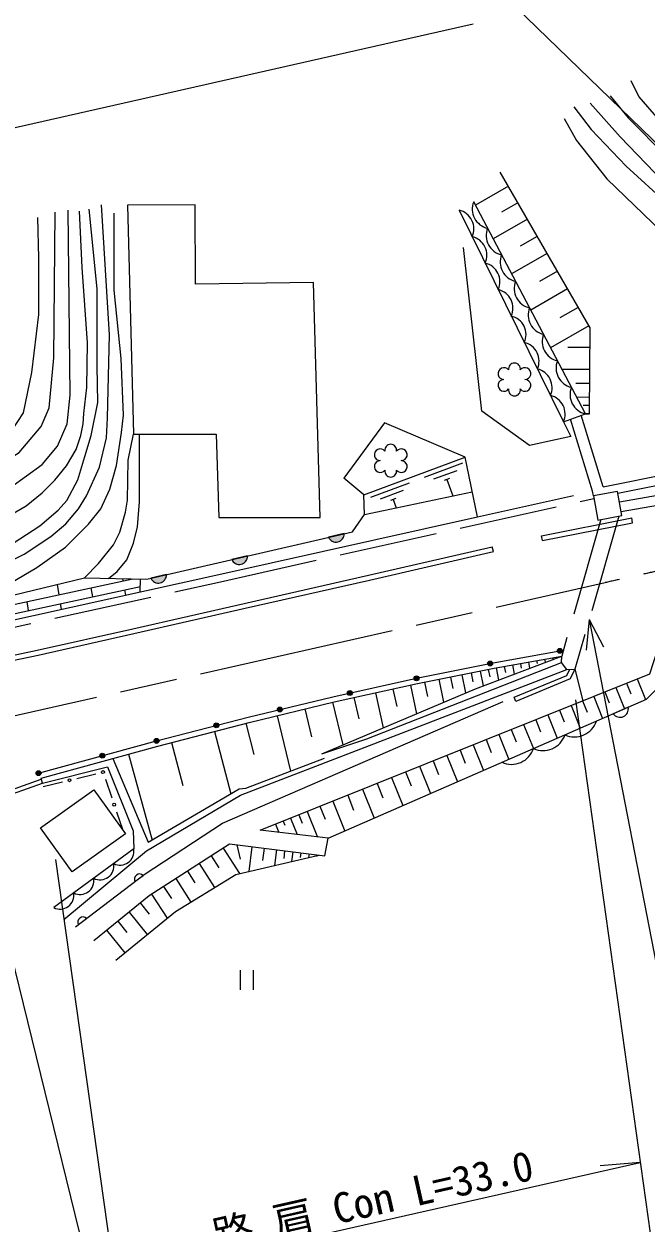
# Model space of a CAD drawing. Units: millimetres, scale not verified. Extents: x 40000 to 680000, y 20000 to 380000.
# Drawn here: x 200048 to 238009, y 262908 to 336071 of the extents above; entities that cross this region are included whole.
import ezdxf
from ezdxf.enums import TextEntityAlignment as Align

# ---------------------------------------------------------------- set-up
doc = ezdxf.new("R2010")
doc.units = ezdxf.units.MM
doc.header["$LTSCALE"] = 1000
doc.linetypes.add('CHAIN', pattern=[18.5, 12, -1.5, 3.5, -1.5])
doc.linetypes.add('DASHED', pattern=[7.5, 6, -1.5])
for name, color, linetype, lineweight in [('M-BGD', 7, 'Continuous', 13), ('M-BMK', 2, 'CHAIN', 13), ('M-STR-HTXT', 7, 'Continuous', 13), ('M-STR-STRC', 7, 'Continuous', 13)]:
    doc.layers.add(name, color=color, linetype=linetype, lineweight=lineweight)
doc.styles.add('ＭＳ ゴシック', font='')
doc.styles.get('ＭＳ ゴシック').set_extended_font_data('MS Gothic')

msp = doc.modelspace()

# ---------------------------------------------------------------- hatches: boundary and pattern name
at = {"layer": 'M-BGD'}
for points in [[(219592, 304975, -0.82183), (218626, 304753)], [(212725, 303393, 0.82183), (213691, 303616)], [(208753, 302478, -0.82183), (207787, 302256)], [(232602, 297820, -1), (232902, 297820, -1)], [(228347, 297050, -1), (228647, 297050, -1)], [(223853, 296145, -1), (224153, 296145, -1)], [(219789, 295252, -1), (220089, 295252, -1)], [(215515, 294244, -1), (215815, 294244, -1)], [(211636, 293273, -1), (211936, 293273, -1)], [(207990, 292327, -1), (208290, 292327, -1)], [(204679, 291421, -1), (204979, 291421, -1)], [(200788, 290357, -1), (201088, 290357, -1)]]:
    msp.add_hatch(color=256, dxfattribs=at).paths.add_polyline_path(points)

# ---------------------------------------------------------------- linework, layer by layer
for p, q in [((229614, 326166), (227604, 325008)), ((234308, 312286), (227492, 325221)), ((230193, 325161), (229188, 324582)), ((230772, 324156), (228686, 322954)), ((231373, 323112), (230330, 322511)), ((231974, 322069), (229809, 320822)), ((232597, 320986), (231515, 320363)), ((233221, 319904), (230974, 318610)), ((233868, 318780), (232744, 318133)), ((234515, 317657), (232183, 316314)), ((234584, 316332), (233239, 316340)), ((234576, 314986), (232876, 314997)), ((234571, 314136), (233721, 314142)), ((234565, 313287), (233774, 313292)), ((234562, 312787), (234167, 312789)), ((234559, 312287), (234303, 312288)), ((220784, 307349), (226965, 309638)), ((226819, 309264), (224475, 308396)), ((226455, 308809), (225048, 308288)), ((223547, 308052), (221203, 307184)), ((226020, 308328), (225691, 308207)), ((225856, 308267), (226223, 307275)), ((220827, 306148), (227407, 307523)), ((223183, 307597), (221776, 307076)), ((222748, 307116), (222419, 306995)), ((222583, 307055), (222769, 306554)), ((219592, 304975), (218626, 304753)), ((213691, 303616), (212725, 303393)), ((206106, 302089), (206082, 302227)), ((207148, 301422), (207162, 302207)), ((208753, 302478), (207787, 302256)), ((202192, 301246), (202085, 301871)), ((204242, 301125), (204149, 301668)), ((206254, 301225), (206199, 301547)), ((200328, 300282), (200235, 300825)), ((202343, 300362), (202285, 300704)), ((230346, 297052), (230397, 296770)), ((230838, 297140), (230906, 296762)), ((231330, 297229), (231364, 297040)), ((231822, 297318), (231857, 297123)), ((232314, 297406), (232332, 297309)), ((233182, 296691), (232857, 297108)), ((226774, 296366), (226998, 295251)), ((227331, 296479), (227444, 295921)), ((227889, 296591), (228071, 295685)), ((228379, 296690), (228470, 296237)), ((228870, 296786), (229004, 296039)), ((229362, 296874), (229429, 296501)), ((229854, 296963), (229955, 296400)), ((233673, 296698), (234153, 294775)), ((223629, 295725), (224011, 293987)), ((224500, 295909), (224676, 295036)), ((225372, 296084), (225655, 294683)), ((226073, 296225), (226214, 295525)), ((236165, 295583), (236688, 294281)), ((236816, 295845), (237078, 295194)), ((237467, 296106), (237974, 294843)), ((220188, 294969), (220475, 293663)), ((221494, 295256), (221963, 293120)), ((222561, 295490), (222796, 294422)), ((234823, 295045), (235362, 293702)), ((235494, 295314), (235764, 294643)), ((217191, 294273), (217599, 292581)), ((218883, 294680), (219509, 292081)), ((232726, 294203), (233013, 293489)), ((233439, 294489), (233995, 293105)), ((234131, 294767), (234409, 294075)), ((236919, 294382), (236011, 293986)), ((213589, 293400), (214083, 291497)), ((215500, 293865), (216315, 290482)), ((231278, 293621), (231573, 292886)), ((232013, 293916), (232586, 292490)), ((211685, 292906), (212673, 289099)), ((229026, 292717), (229635, 291201)), ((229784, 293021), (230088, 292263)), ((230542, 293326), (231133, 291855)), ((209056, 292224), (209739, 289595)), ((227463, 292089), (228091, 290526)), ((228244, 292403), (228558, 291622)), ((206434, 291518), (207867, 286279)), ((225852, 291442), (226499, 289831)), ((226657, 291766), (226981, 290960)), ((224190, 290775), (224857, 289114)), ((225021, 291109), (225354, 290278)), ((201171, 289754), (201088, 290056)), ((201224, 289537), (202390, 289820)), ((203265, 290032), (204431, 290314)), ((205015, 289994), (205405, 288860)), ((221595, 289733), (221949, 288850)), ((222478, 290088), (223165, 288375)), ((223334, 290432), (223678, 289575)), ((219802, 289013), (220167, 288103)), ((220712, 289379), (221421, 287613)), ((218112, 288335), (218425, 287554)), ((218892, 288648), (219623, 286828)), ((205697, 288008), (206087, 286874)), ((216321, 287616), (216727, 286605)), ((216826, 287819), (217029, 287313)), ((217331, 288021), (217958, 286461)), ((215393, 287243), (215596, 286738)), ((215857, 287429), (215958, 287177)), ((212197, 285782), (213194, 284231)), ((213039, 285985), (213241, 285101)), ((213954, 285871), (213765, 284365)), ((214706, 285776), (214612, 285023)), ((215459, 285682), (215341, 284732)), ((215956, 285620), (215896, 285145)), ((216452, 285558), (216379, 284974)), ((216948, 285496), (216911, 285204)), ((217444, 285434), (217417, 285216)), ((217940, 285372), (217926, 285263)), ((210736, 284843), (211675, 283382)), ((211466, 285312), (211936, 284582)), ((206820, 283743), (207318, 284122)), ((209306, 283923), (210226, 282493)), ((210021, 284383), (210481, 283668)), ((208570, 283450), (209043, 282714)), ((207141, 282436), (207696, 281754)), ((207834, 282976), (208781, 281505)), ((206458, 281881), (207568, 280516)), ((203371, 281118), (203869, 281497)), ((205774, 281326), (206330, 280642)), ((205091, 280770), (206202, 279403)), ((213235, 278330), (213235, 277130)), ((214035, 278330), (214035, 277130))]:
    msp.add_line(p, q, dxfattribs=at)
at = {"layer": 'M-BGD', "linetype": 'DASHED'}
for p, q in [((235384, 307823), (234058, 312193)), ((235384, 307823), (249779, 310702)), ((236290, 307443), (249886, 310163)), ((236389, 306906), (250269, 309349)), ((236496, 306316), (250547, 308789)), ((227726, 305998), (234727, 307558)), ((235255, 305835), (232864, 297505)), ((236353, 306036), (233673, 296698)), ((195743, 287807), (201171, 289754))]:
    msp.add_line(p, q, dxfattribs=at)
at = {"layer": 'M-BGD'}
for points in [[(237088, 332613), (237567, 331620), (239980, 328860), (244802, 324104), (246822, 322322), (248181, 322017), (249523, 322017), (251966, 322452), (253142, 322809), (255415, 324060), (259067, 326489), (260362, 327173), (265600, 330949)], [(235813, 331697), (236916, 330350), (239253, 327989), (246287, 321754), (247643, 320894), (248651, 320613), (249456, 320613), (251351, 321001), (253545, 321929), (256682, 323740), (260659, 326221), (266729, 330375)], [(233611, 331008), (234655, 329627), (236801, 327394), (241886, 322765), (244538, 320580), (246472, 319346), (247682, 318808), (249718, 318515), (251629, 318515), (253430, 318845), (255044, 319567), (257860, 321272), (259713, 322649), (263447, 324838), (267508, 327256), (268219, 327805), (270201, 329986)], [(234596, 331233), (236438, 329194), (238552, 326990), (240572, 325006), (243827, 322224), (245702, 320786), (246879, 320017), (247808, 319616), (248721, 319379), (249731, 319379), (251194, 319520), (252221, 319799), (254156, 320721), (257267, 322853), (260387, 325174), (262388, 326452), (264790, 327929), (267668, 329720)], [(233012, 330311), (233769, 328961), (235627, 326620), (238970, 323393), (241187, 321497), (246147, 318304)], [(226603, 324707), (232969, 311790), (234308, 312286), (234559, 312286), (234592, 317523), (229115, 327033)], [(198602, 302985), (200056, 303711), (201688, 304802), (202601, 305576), (203379, 306482), (203869, 307270), (204649, 309023), (205085, 310810), (205145, 312031), (205262, 317104), (204771, 325046)], [(127768, 304437), (128592, 302277), (129909, 300270), (133069, 297325), (135803, 295909), (137240, 295702), (141235, 295683), (151782, 297232), (162383, 299269), (168485, 300211), (175448, 301630), (181910, 303326), (193627, 307282), (197965, 308834), (199757, 309923), (201106, 311514), (201579, 312646), (201866, 315705), (201949, 324579)], [(128212, 304579), (130796, 300950), (132723, 298661), (134667, 297406), (136381, 296829), (138909, 296829), (146498, 297091), (150684, 297777), (156815, 298918), (161312, 299726), (167681, 300919), (172055, 302124), (178368, 303976), (185396, 306109), (190848, 307650), (194258, 308450), (197160, 309486), (198984, 310751), (200009, 312343), (200526, 314815), (200958, 318345), (200958, 321778), (200891, 324259)], [(196320, 300529), (198806, 301702), (200838, 302904), (202582, 304151), (203983, 305560), (204729, 306496), (205296, 307695), (205691, 309128), (206003, 311144), (206113, 312193), (205977, 315660), (205543, 319821), (205543, 324522)], [(199255, 307808), (201158, 309183), (202091, 310320), (202675, 311672), (202867, 313420), (202741, 324717)], [(199299, 306157), (200173, 306664), (201168, 307470), (201940, 308239), (202638, 309105), (203233, 310107), (203518, 310957), (203653, 311674), (203702, 312299), (203876, 313880), (203916, 316624), (203607, 321203), (203438, 324653)], [(199379, 304393), (201012, 305457), (202128, 306410), (202654, 306999), (203337, 308249), (203761, 309681), (204156, 310959), (204557, 312972), (204505, 315200), (204505, 319919), (204022, 324767)], [(232969, 311790), (233421, 310907), (230907, 310347), (227987, 312447), (226864, 322439)], [(227726, 305998), (226965, 309638), (222044, 311726), (219576, 308355)], [(203748, 302268), (204595, 303157), (205515, 304285), (205907, 305060), (206237, 306285), (206362, 307023), (206415, 309463), (206726, 311033)], [(205211, 302242), (205727, 302670), (206316, 303380), (206738, 304393), (206980, 305398), (207101, 306922), (207101, 311033)], [(123189, 301882), (123714, 300096), (124634, 298140), (125646, 296643), (127605, 294685), (129459, 293155), (132056, 291563), (134396, 290605), (135676, 290310), (139613, 290649), (155067, 292293), (162278, 293326), (167008, 294135), (186169, 298304), (198089, 300917), (203748, 302268), (207547, 302200), (220097, 305092), (220827, 306148), (220784, 307349), (219576, 308355)], [(148529, 289707), (151639, 290087), (165200, 292125), (187188, 297017), (211935, 302479), (227726, 305998)], [(204315, 280139), (207696, 282888), (212598, 286040), (218410, 285313), (218608, 286385), (214465, 286871), (238242, 296417), (238981, 298686), (244569, 300022), (249693, 301025), (256538, 302157), (260302, 302634), (267738, 303258), (279941, 303719), (289846, 303998), (297499, 304212), (306649, 304476)], [(134868, 289956), (142033, 290445), (150864, 291105), (163126, 292830), (206692, 302216)], [(122744, 288667), (125202, 288744), (142072, 289897), (150923, 290558), (163222, 292288), (207154, 301753)], [(200938, 290357), (208140, 292327), (213720, 293775), (218899, 295024), (224003, 296145), (228674, 297086), (232752, 297820)], [(201088, 290056), (208225, 292008), (213800, 293455), (218973, 294702), (224071, 295822), (228735, 296762), (232864, 297505)], [(218220, 291536), (227593, 295503), (232864, 297505)], [(218220, 291536), (220973, 292461), (232857, 297108), (232864, 297505)], [(202480, 281434), (207521, 285627), (213265, 289021), (233182, 296691), (233673, 296698)], [(218608, 286385), (238044, 294874), (239932, 296760)], [(233673, 296698), (233382, 296122), (230063, 294734), (229956, 294988), (233174, 296316), (233356, 296693)], [(203193, 280982), (207377, 284167), (212170, 287305), (229295, 294739)], [(205469, 291254), (207628, 286138), (213174, 289393), (213596, 289445), (218390, 291273)], [(201171, 289754), (205140, 290750), (206705, 286831), (206751, 285731), (201864, 282155)], [(205648, 278951), (209288, 281918), (212979, 284181), (218035, 285360)]]:
    msp.add_lwpolyline(points, dxfattribs=at)
for points in [[(206372, 325022), (206726, 311033), (211768, 311033), (211935, 305962), (218120, 305962), (217714, 320306), (210524, 320186), (210501, 325030)], [(235066, 305801), (236541, 306070), (236272, 307546), (234796, 307276)], [(201062, 287018), (204317, 289344), (206235, 286658), (202980, 284333)]]:
    msp.add_lwpolyline(points, close=True, dxfattribs=at)
at = {"layer": 'M-BGD', "linetype": 'DASHED'}
for points in [[(234796, 307276), (234733, 307559), (233400, 311949)], [(148529, 289253), (151700, 289641), (165283, 291682), (187285, 296578), (212033, 302039), (234825, 307119)], [(195686, 288052), (201098, 289994), (201105, 289996)]]:
    msp.add_lwpolyline(points, dxfattribs=at)
at = {"layer": 'M-BGD'}
for centre, radius in [((232752, 297820), 150), ((228497, 297050), 150), ((224003, 296145), 150), ((219939, 295252), 150), ((215665, 294244), 150), ((211786, 293273), 150), ((208140, 292327), 150), ((204829, 291421), 150), ((200938, 290357), 150), ((204868, 290420), 90), ((202827, 289926), 90), ((205551, 288434), 90)]:
    msp.add_circle(centre, radius, dxfattribs=at)
for centre, radius, start, end in [((228612, 324778), 1205, 158.40988, 256.96724), ((226341, 323574), 1162, 335.4998, 76.96881), ((229464, 323161), 1205, 158.40988, 256.96724), ((227137, 321960), 1162, 335.4998, 76.96881), ((230316, 321544), 1205, 158.40988, 256.96724), ((227933, 320345), 1162, 335.4998, 76.96881), ((228728, 318730), 1162, 335.4998, 76.96881), ((231168, 319927), 1205, 158.40988, 256.96724), ((232020, 318310), 1205, 158.40988, 256.96724), ((229524, 317116), 1162, 335.4998, 76.96881), ((232872, 316693), 1205, 158.40988, 256.96724), ((230320, 315501), 1162, 335.4998, 76.96881), ((229981, 315019), 360, 90, 189.61526), ((229981, 315019), 360, 350.38474, 90), ((233724, 315076), 1205, 158.40988, 256.96724), ((229341, 314739), 360, 37.6435, 270), ((230621, 314739), 360, 270, 142.3565), ((231116, 313886), 1162, 335.4998, 76.96881), ((229341, 314019), 360, 90, 322.3565), ((230621, 314019), 360, 217.6435, 90), ((234576, 313459), 1205, 158.40988, 256.96724), ((229981, 313739), 360, 170.38474, 270), ((229981, 313739), 360, 270, 9.61526), ((231911, 312272), 1162, 335.4998, 76.96881), ((222432, 310066), 360, 90, 189.61526), ((222432, 310066), 360, 350.38474, 90), ((221792, 309786), 360, 37.6435, 270), ((223072, 309786), 360, 270, 142.3565), ((221792, 309066), 360, 90, 322.3565), ((222432, 308786), 360, 170.38474, 270), ((222432, 308786), 360, 270, 9.61526), ((223072, 309066), 360, 217.6435, 90), ((219087, 304959), 505, 204.14287, 1.80106), ((213186, 303600), 505, 204.14287, 1.80106), ((208248, 302462), 505, 204.14287, 1.80106), ((236426, 294274), 505, 214.76521, 12.4234), ((233643, 293985), 1413, 245.70737, 341.48124), ((231723, 293146), 1413, 245.70737, 341.48124), ((229802, 292308), 1413, 245.70737, 341.48124), ((205912, 285595), 850, 243.22856, 9.15723), ((204690, 284701), 850, 243.22856, 9.15723), ((203469, 283808), 850, 243.22856, 9.15723), ((207102, 283889), 318, 47.16279, 207.38053), ((202247, 282914), 850, 243.22856, 9.15723), ((203653, 281264), 318, 47.16279, 207.38053)]:
    msp.add_arc(centre, radius, start, end, dxfattribs=at)
at = {"layer": 'M-BMK'}
msp.add_line((174718, 288280), (235519, 301985), dxfattribs=at)
msp.add_arc((290918, 58200), 250000, 94.11598, 102.80289, dxfattribs=at)
at = {"layer": 'M-STR-HTXT'}
for p, q in [((256219, 311726), (216438, 350318)), ((166531, 322309), (227466, 336071)), ((234543, 299729), (234356, 297859)), ((234543, 299729), (243543, 253363)), ((234543, 299729), (235416, 298064)), ((233696, 294828), (238488, 260647)), ((201973, 285082), (206445, 253414)), ((198115, 283920), (205654, 253235)), ((205603, 259375), (237652, 266609)), ((237652, 266609), (235206, 266407))]:
    msp.add_line(p, q, dxfattribs=at)
at = {"layer": 'M-STR-STRC'}
for p, q in [((231631, 304840), (237136, 305934)), ((237194, 305640), (237136, 305934)), ((231690, 304545), (237194, 305640)), ((231690, 304545), (231631, 304840)), ((228697, 303879), (228630, 304172))]:
    msp.add_line(p, q, dxfattribs=at)
for points in [[(196724, 296997), (200843, 297860), (206691, 299172), (213477, 300715), (221065, 302431), (228630, 304172)], [(196786, 296703), (200907, 297567), (206757, 298879), (213544, 300422), (221132, 302139), (228697, 303879)]]:
    msp.add_lwpolyline(points, dxfattribs=at)

# ---------------------------------------------------------------- texts
at = {"layer": 'M-STR-HTXT', "style": 'ＭＳ ゴシック'}
msp.add_text('路 肩 Con L=33.0', height=1833, rotation=12.72, dxfattribs=at).set_placement((221662, 262841), align=Align.BOTTOM_CENTER)

doc.saveas('drawing.dxf')
